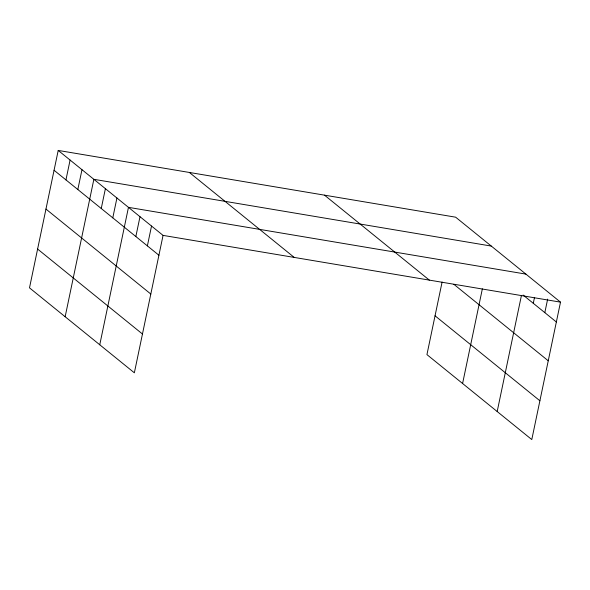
<?xml version="1.0" encoding="UTF-8"?>
<svg xmlns="http://www.w3.org/2000/svg" width="590" height="590" viewBox="0 0 590 590"><rect width="100%" height="100%" fill="white"/><g stroke="black" fill="none" stroke-linecap="round" stroke-linejoin="round"><path stroke-width="0.89" d="M58.211 150.428L29.5 287.854L134.358 372.814L163.061 235.388L58.211 150.428L455.642 217.186L560.5 302.146L531.789 439.572L426.939 354.612L442.094 282.05M65.947 179.898L70.092 160.06M77.828 189.53L81.981 169.684M65.151 316.742L93.862 179.316L491.293 246.074M101.251 208.506L105.396 188.66M112.786 217.85L116.931 198.004M99.754 344.781L128.465 207.348L525.897 274.107M135.847 236.538L140 216.7M147.382 245.882L151.527 226.044M462.59 383.5L482.362 288.842M497.186 411.532L521.383 295.715M533.286 303.297L534.415 297.884M544.821 312.641L547.645 299.115M163.061 235.388L560.5 302.146M523.109 295.052L556.355 321.985M453.88 284.328L548.25 360.792M324.493 195.157L429.343 280.117M435.044 315.812L539.894 400.772M189.361 172.457L294.218 257.417M54.066 170.267L158.917 255.234M45.961 209.074L150.811 294.034M37.605 249.054L142.463 334.014"/></g></svg>
